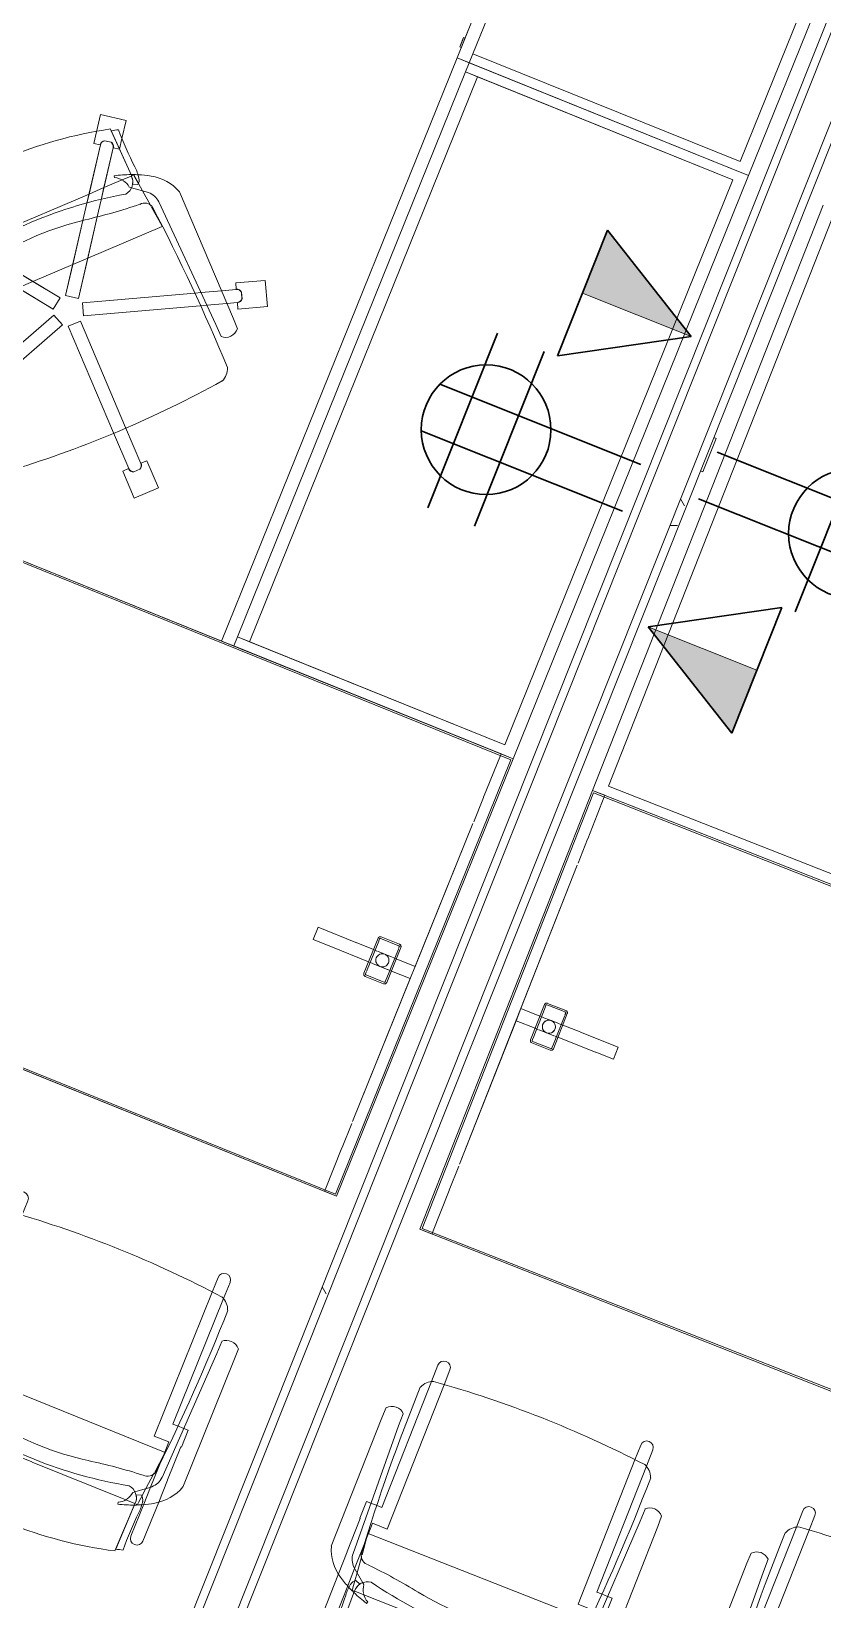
# Model space of a CAD drawing. Header units: inches. Extents: x -13 to 4331, y -638 to 2885.
# Drawn here: x 3377.2 to 3437.6, y 1945.6 to 2065.3 of the extents above; entities that cross this region are included whole.
import ezdxf

# ---------------------------------------------------------------- set-up
doc = ezdxf.new("R2010")
doc.units = ezdxf.units.IN
doc.header["$MEASUREMENT"] = 0
for name, color, linetype, lineweight in [('A-ANNO-NOTE', 131, 'Continuous', 30), ('A-WALL', 113, 'Continuous', 9), ('A-WALL-PATT', 111, 'Continuous', 13), ('E-ELEC-FIXT', 91, 'Continuous', 9), ('I-FURN', 30, 'Continuous', 9), ('I-FURN-PNLS', 30, 'Continuous', 9), ('I-WALL', 2, 'Continuous', 13)]:
    doc.layers.add(name, color=color, linetype=linetype, lineweight=lineweight)
pattern_1 = [(0, (0, 0), (30.72, 7.68), [1.267, -21.773, 1.267, -21.773, -122.88]), (0, (0, 0), (30.72, 7.68), [-46.08, 1.267, -44.813, 1.267, -21.773, -53.76]), (0, (0, 0), (30.72, 7.68), [-115.2, 1.267, -14.093, 1.267, -37.133]), (120, (11.52, 3.84), (-22.011075, 22.7643), [1.267, -21.773, 1.267, -21.773, -122.88]), (120, (11.52, 3.84), (-22.011075, 22.7643), [-46.08, 1.267, -44.813, 1.267, -21.773, -53.76]), (120, (11.52, 3.84), (-22.011075, 22.7643), [-115.2, 1.267, -14.093, 1.267, -37.133]), (240, (15.36, 19.2), (-8.708925, -30.4443), [1.267, -21.773, 1.267, -21.773, -122.88]), (240, (15.36, 19.2), (-8.708925, -30.4443), [-46.08, 1.267, -44.813, 1.267, -21.773, -53.76]), (240, (15.36, 19.2), (-8.708925, -30.4443), [-115.2, 1.267, -14.093, 1.267, -37.133])]

# ---------------------------------------------------------------- blocks, each defined once
blk = doc.blocks.new('Zira Wksta 12 - Type 1-V33-FIRST FLOOR POWER _ SIGNAL')
at = {"layer": 'I-FURN-PNLS'}
for p, q in [((-36.3, 0), (0, 0)), ((0, 0), (-36.3, 0)), ((-36.3, 0), (0, 0)), ((0, 0), (-1, 0)), ((-1, 0), (-1, -0.12)), ((-1, -0.12), (-1, 0)), ((-1, 0), (0, 0)), ((0, 0), (0, -36)), ((0, -36), (0, 0)), ((0, 0), (0, -36)), ((0, -36), (0, 0)), ((0, 0), (0, -36)), ((-36.35, -0.13), (-0.13, -0.13)), ((-0.13, -0.13), (-36.35, -0.13)), ((-0.13, -0.13), (-36.35, -0.13)), ((-36.35, -0.13), (-0.13, -0.13)), ((-36.3, 0), (0, 0)), ((-1, -0.13), (-1, -3.57)), ((-1, -3.57), (-1, -0.13)), ((-0.13, -0.13), (-0.13, -35.87)), ((-0.13, -35.87), (-0.13, -0.13)), ((-0.13, -35.87), (-0.13, -0.13)), ((-0.13, -0.13), (-0.13, -35.87)), ((0, 0), (0, -36)), ((-1, -3.6), (-1, -5.58)), ((-1, -5.58), (-1, -3.6)), ((-1, -5.74), (-1, -30.26)), ((-1, -17.5), (-1, -5.74)), ((-4.44, -16.56), (-4.44, -19.44)), ((-4.44, -19.44), (-4.44, -16.56)), ((-4.31, -16.56), (-4.31, -16.71)), ((-4.31, -16.71), (-4.31, -16.56)), ((-4.31, -16.75), (-4.31, -19.25)), ((-4.31, -19.25), (-4.31, -16.75)), ((-2.75, -16.37), (-4.25, -16.37)), ((-4.25, -16.37), (-2.75, -16.37)), ((-4.18, -16.5), (-4.25, -16.5)), ((-4.25, -16.5), (-4.18, -16.5)), ((-2.83, -16.5), (-4.17, -16.5)), ((-4.17, -16.5), (-2.83, -16.5)), ((-2.75, -16.5), (-2.82, -16.5)), ((-2.82, -16.5), (-2.75, -16.5)), ((-2.69, -16.71), (-2.69, -16.56)), ((-2.69, -16.56), (-2.69, -16.71)), ((-2.69, -19.25), (-2.69, -16.75)), ((-2.69, -16.75), (-2.69, -19.25)), ((-2.56, -19.44), (-2.56, -16.56)), ((-2.56, -16.56), (-2.56, -19.44)), ((-7.55, -17.5), (-9, -17.5)), ((-9, -17.5), (-9, -18.5)), ((-9, -18.5), (-9, -17.5)), ((-9, -17.5), (-7.55, -17.5)), ((-4.44, -17.5), (-7.53, -17.5)), ((-7.53, -17.5), (-4.44, -17.5)), ((-4.31, -17.5), (-4.44, -17.5)), ((-4.44, -17.5), (-4.31, -17.5)), ((-4.15, -17.5), (-4.31, -17.5)), ((-4.31, -17.5), (-4.15, -17.5)), ((-3.64, -17.5), (-4.11, -17.5)), ((-4.11, -17.5), (-3.64, -17.5)), ((-3.36, -17.5), (-3.64, -17.5)), ((-3.64, -17.5), (-3.36, -17.5)), ((-2.89, -17.5), (-3.36, -17.5)), ((-3.36, -17.5), (-2.89, -17.5)), ((-2.69, -17.5), (-2.85, -17.5)), ((-2.85, -17.5), (-2.69, -17.5)), ((-2.56, -17.5), (-2.69, -17.5)), ((-2.69, -17.5), (-2.56, -17.5)), ((-1, -17.5), (-2.56, -17.5)), ((-2.56, -17.5), (-1, -17.5)), ((-1, -18.5), (-1, -17.5)), ((-1, -17.5), (-1, -18.5)), ((-1, -18.5), (-1, -17.5)), ((-9, -18.5), (-5.89, -18.5)), ((-5.89, -18.5), (-9, -18.5)), ((-5.87, -18.5), (-4.44, -18.5)), ((-4.44, -18.5), (-5.87, -18.5)), ((-4.44, -18.5), (-4.31, -18.5)), ((-4.31, -18.5), (-4.44, -18.5)), ((-4.31, -18.5), (-4.15, -18.5)), ((-4.15, -18.5), (-4.31, -18.5)), ((-4.11, -18.5), (-3.64, -18.5)), ((-3.64, -18.5), (-4.11, -18.5)), ((-3.64, -18.5), (-3.36, -18.5)), ((-3.36, -18.5), (-3.64, -18.5)), ((-3.36, -18.5), (-2.89, -18.5)), ((-2.89, -18.5), (-3.36, -18.5)), ((-2.85, -18.5), (-2.69, -18.5)), ((-2.69, -18.5), (-2.85, -18.5)), ((-2.69, -18.5), (-2.56, -18.5)), ((-2.56, -18.5), (-2.69, -18.5)), ((-2.56, -18.5), (-1, -18.5)), ((-1, -18.5), (-2.56, -18.5)), ((-1, -30.26), (-1, -18.5)), ((-4.31, -19.29), (-4.31, -19.44)), ((-4.31, -19.44), (-4.31, -19.29)), ((-4.25, -19.5), (-4.18, -19.5)), ((-4.18, -19.5), (-4.25, -19.5)), ((-4.25, -19.62), (-2.75, -19.62)), ((-2.75, -19.62), (-4.25, -19.62)), ((-4.17, -19.5), (-2.83, -19.5)), ((-2.83, -19.5), (-4.17, -19.5)), ((-2.82, -19.5), (-2.75, -19.5)), ((-2.75, -19.5), (-2.82, -19.5)), ((-2.69, -19.44), (-2.69, -19.29)), ((-2.69, -19.29), (-2.69, -19.44)), ((-1, -30.42), (-1, -32.4)), ((-1, -32.4), (-1, -30.42)), ((-1, -32.44), (-1, -35.87)), ((-1, -35.87), (-1, -32.44)), ((-0.13, -35.87), (-51, -35.87)), ((-51, -35.87), (-0.13, -35.87)), ((-51, -35.87), (-0.13, -35.87)), ((-0.13, -35.87), (-51, -35.87)), ((-1, -35.88), (-1, -36)), ((-1, -36), (-1, -35.88)), ((0, -36), (-51, -36)), ((0, -36), (-51, -36)), ((-51, -36), (0, -36)), ((0, -36), (-24, -36)), ((0, -36), (-24, -36)), ((-24, -36), (0, -36)), ((-24, -36), (0, -36)), ((0, -36), (-23, -36)), ((-23, -36), (-1.04, -36)), ((-1, -36.75), (-23, -36.75)), ((-23, -36.75), (-1, -36.75)), ((-23, -36.75), (-1, -36.75)), ((-1, -36.75), (-23, -36.75)), ((-1, -36.75), (-22, -36.75)), ((-22, -36.75), (-1, -36.75)), ((-1, -36), (0, -36)), ((-1, -36), (0, -36)), ((0, -36), (-1, -36)), ((-1, -36.75), (-1, -83.25)), ((-1, -83.25), (-1, -36.75)), ((-1, -83.25), (-1, -36.75)), ((-1, -36.75), (-1, -83.25)), ((-1, -36.75), (-1, -83.25)), ((-1, -83.25), (-1, -36.75)), ((0, -84), (0, -36)), ((0, -84), (0, -36)), ((0, -36), (0, -84)), ((0, -84), (0, -36)), ((0, -36), (0, -84))]:
    blk.add_line(p, q, dxfattribs=at)
for centre, radius, start, end in [((-4.25, -16.56), 0.188, 90, 180), ((-4.25, -16.56), 0.188, 165, 180), ((-4.25, -16.56), 0.187, 90, 165), ((-4.25, -16.56), 0.0625, 90, 180), ((-4.25, -16.56), 0.0625, 90, 180), ((-2.75, -16.56), 0.188, 360, 90), ((-2.75, -16.56), 0.188, 15, 90), ((-2.75, -16.56), 0.0625, 360, 90), ((-2.75, -16.56), 0.0625, 0, 90), ((-2.75, -16.56), 0.188, 0, 15), ((-3.5, -18), 0.5, 90, 270), ((-3.5, -18), 0.5, 135, 270), ((-3.5, -18), 0.5, 90, 135), ((-3.5, -18), 0.5, 270, 90), ((-3.5, -18), 0.5, 315, 90), ((-3.5, -18), 0.5, 270, 285), ((-3.5, -18), 0.5, 285, 300), ((-3.5, -18), 0.5, 300, 315), ((-4.25, -19.44), 0.188, 180, 270), ((-4.25, -19.44), 0.188, 180, 195), ((-4.25, -19.44), 0.188, 195, 270), ((-4.25, -19.44), 0.0625, 180, 270), ((-4.25, -19.44), 0.0625, 180, 270), ((-2.75, -19.44), 0.188, 270, 360), ((-2.75, -19.44), 0.0625, 270, 360), ((-2.75, -19.44), 0.0625, 270, 0), ((-2.75, -19.44), 0.187, 270, 345), ((-2.75, -19.44), 0.187, 345, 0)]:
    blk.add_arc(centre, radius, start, end, dxfattribs=at)
blk = doc.blocks.new('F-Haworth_Chair_X99-Seminar - X99 Seminar Chair with Glides-V34-FIRST FLOOR POWER _ SIGNAL')
at = {"layer": 'I-FURN'}
for p, q in [((-8.82, 9.44), (-8.82, 10.78)), ((-7.83, 10.78), (-7.83, 9.57)), ((7.83, 9.57), (7.83, 10.78)), ((8.82, 10.78), (8.82, 9.44)), ((-8.82, -0.89), (-8.82, 9.44)), ((-7.83, 9.57), (-7.83, -2.27)), ((7.83, -2.27), (7.83, 9.57)), ((8.82, 9.44), (8.82, -0.89)), ((-11.32, 5.48), (-11.3, 6.32)), ((-9.92, 6.36), (-9.92, 5.36)), ((9.92, 5.36), (9.92, 6.36)), ((11.3, 6.32), (11.32, 5.48)), ((-11.32, -5.06), (-11.32, 5.48)), ((-9.92, 5.36), (-9.57, -4.97)), ((9.57, -4.97), (9.92, 5.36)), ((11.32, 5.48), (11.32, -5.06)), ((-10.07, -0.89), (-9.71, -0.89)), ((-10.07, -2.27), (-10.07, -0.89)), ((-9.71, -0.89), (-9.2, -0.89)), ((-9.2, -0.89), (-8.82, -0.89)), ((8.82, -0.89), (9.2, -0.89)), ((9.2, -0.89), (9.71, -0.89)), ((9.71, -0.89), (10.07, -0.89)), ((10.07, -0.89), (10.07, -2.27)), ((-10.04, -2.27), (-10.07, -2.27)), ((-10.04, -4.99), (-10.04, -2.27)), ((-9.04, -2.27), (-9.04, -3.12)), ((-7.83, -2.27), (-9.04, -2.27)), ((9.04, -2.27), (7.83, -2.27)), ((9.04, -3.12), (9.04, -2.27)), ((10.04, -2.27), (10.04, -4.99)), ((10.07, -2.27), (10.04, -2.27)), ((-9.07, -3.12), (9.07, -3.12)), ((-9.07, -3.2), (-9.07, -3.12)), ((-8.9, -4.8), (-9.07, -3.2)), ((-9.04, -3.12), (-9.04, -3.43)), ((-9.04, -3.43), (-9.04, -3.62)), ((9.07, -3.2), (8.9, -4.8)), ((9.04, -3.43), (9.04, -3.12)), ((9.04, -3.62), (9.04, -3.43)), ((9.07, -3.12), (9.07, -3.2)), ((-9.04, -3.62), (-9.04, -5.99)), ((9.04, -5.99), (9.04, -3.62)), ((-10.04, -6.81), (-10.04, -5)), ((-9.13, -5.92), (-8.07, -6.77)), ((-8.88, -4.99), (-8.89, -4.91)), ((-8.75, -6.22), (-8.88, -4.99)), ((8.07, -6.77), (9.13, -5.92)), ((8.88, -4.99), (8.75, -6.22)), ((8.89, -4.91), (8.88, -4.99)), ((10.04, -5), (10.04, -6.81)), ((-10.04, -10.02), (-10.04, -6.81)), ((-9.04, -5.99), (-9.04, -7.4)), ((-8.68, -6.87), (-8.75, -6.22)), ((-8.62, -7.42), (-8.68, -6.87)), ((-8.61, -6.81), (-8.23, -6.95)), ((-8.07, -6.77), (-7.95, -6.87)), ((7.95, -6.87), (8.07, -6.77)), ((8.23, -6.95), (8.61, -6.81)), ((8.68, -6.91), (8.62, -7.42)), ((8.75, -6.22), (8.68, -6.87)), ((9.04, -7.4), (9.04, -5.99)), ((10.04, -6.81), (10.04, -10.02)), ((-9.04, -7.4), (-9.04, -10.02)), ((-8.6, -7.6), (-8.62, -7.43)), ((-8.49, -7.6), (-8.56, -7.6)), ((-8.42, -7.57), (-8.34, -11.37)), ((-8.34, -11.52), (-8.42, -7.57)), ((-7.65, -7.6), (-8.4, -7.6)), ((7.65, -7.6), (-7.65, -7.6)), ((-7.18, -7.99), (-7.21, -8.13)), ((7.21, -8.13), (7.18, -7.99)), ((8.4, -7.6), (7.65, -7.6)), ((8.34, -11.37), (8.42, -7.57)), ((8.42, -7.57), (8.34, -11.52)), ((8.56, -7.6), (8.49, -7.6)), ((8.62, -7.43), (8.6, -7.6)), ((9.04, -10.02), (9.04, -7.4))]:
    blk.add_line(p, q, dxfattribs=at)
for centre, radius, start, end in [((-8.32, 10.78), 0.495, 0, 180), ((8.32, 10.78), 0.495, 0, 180), ((0, -75.01), 84.96, 84.1475, 95.8525), ((-8.21, 8.28), 1.31, 110.0433, 159.9567), ((144.06, 7.32), 153.52, 179.4749, 184.5213), ((8.21, 8.28), 1.31, 20.0433, 69.9567), ((-144.06, 7.32), 153.52, 355.4787, 0.5251), ((-10.58, 5.68), 0.956, 45.8901, 138.1099), ((10.58, 5.68), 0.956, 41.8901, 134.1099), ((-8.24, -4.59), 0.763, 194.2338, 275.7662), ((8.24, -4.59), 0.763, 264.2338, 345.7662), ((-7.87, -3.92), 3.63, 198.1789, 238.0478), ((-8.18, -4.9), 1.39, 182.8013, 227.1078), ((-11.32, -48.08), 42.84, 79.9767, 85.7699), ((0, 15.97), 22.19, 259.9767, 280.0233), ((11.32, -48.08), 42.84, 94.2301, 100.0233), ((8.18, -4.9), 1.39, 312.8922, 357.1987), ((7.87, -3.92), 3.63, 301.9522, 341.8211), ((-4.71, 1.15), 9.61, 238.0478, 243.9964), ((-8.28, -7.33), 0.613, 122.5427, 170.0936), ((-7.37, -7.55), 1.05, 95.9554, 181.1786), ((-7.37, -7.55), 1.05, 145.2002, 181.1786), ((-6.55, -6.76), 1.38, 185.0878, 212.4248), ((0, 26.49), 33.83, 257.2285, 282.7715), ((7.37, -7.55), 1.05, 358.8214, 84.0446), ((6.55, -6.76), 1.38, 327.5752, 354.9122), ((7.37, -7.55), 1.05, 358.8214, 34.7998), ((8.28, -7.33), 0.613, 9.9064, 57.4573), ((4.71, 1.15), 9.61, 296.0036, 301.9522), ((-5.2, -7.86), 3.74, 170.0936, 184.0143), ((-36.06, -10.03), 27.2, 357.4882, 4.0143), ((-4.71, 1.15), 9.61, 243.9964, 246.4906), ((-4.71, 1.15), 9.61, 246.6393, 247.073), ((-4.71, 1.15), 9.61, 247.2631, 254.9334), ((-6.55, -6.76), 1.38, 214.0187, 242.9497), ((6.55, -6.76), 1.38, 297.0503, 325.9813), ((4.71, 1.15), 9.61, 285.0666, 292.7369), ((4.71, 1.15), 9.61, 292.927, 293.3607), ((4.71, 1.15), 9.61, 293.5094, 296.0036), ((36.06, -10.03), 27.2, 175.9857, 182.5118), ((5.2, -7.86), 3.74, 355.9857, 9.9064), ((-9.54, -10.02), 0.498, 180, 0), ((9.54, -10.02), 0.498, 180, 0), ((0, 20.73), 33.17, 254.4478, 255.4234), ((0, 20.29), 32.89, 255.304, 284.6925), ((0, 20.73), 33.17, 284.5766, 285.5522)]:
    blk.add_arc(centre, radius, start, end, dxfattribs=at)
blk = doc.blocks.new('Zira Wksta 12 - Type 1-V36-FIRST FLOOR POWER _ SIGNAL')
at = {"layer": 'I-FURN'}
for p, q in [((-45.63, 70.11), (-47.61, 69.8)), ((-45.63, 70.11), (-47.61, 69.8)), ((-47.61, 69.8), (-47.4, 68.47)), ((-47.61, 69.8), (-47.4, 68.47)), ((-45.42, 68.73), (-45.63, 70.11)), ((-45.42, 68.73), (-45.63, 70.11)), ((-47.4, 68.47), (-47.26, 67.58)), ((-47.4, 68.47), (-47.26, 67.58)), ((-43.65, 66.33), (-46.5, 69.06)), ((-46.39, 68.96), (-43.65, 66.33)), ((-45.28, 67.89), (-45.42, 68.73)), ((-45.28, 67.89), (-45.42, 68.73)), ((-47.26, 67.58), (-46.78, 67.65)), ((-47.26, 67.58), (-46.78, 67.65)), ((-46.76, 67.66), (-46.16, 63.85)), ((-46.76, 67.66), (-46.05, 63.13)), ((-46.58, 68.07), (-46.08, 68.15)), ((-46.58, 68.07), (-46.08, 68.15)), ((-46.08, 68.14), (-46.57, 68.06)), ((-46.08, 68.14), (-46.57, 68.06)), ((-45.29, 64.73), (-45.78, 67.81)), ((-45.14, 63.78), (-45.78, 67.81)), ((-45.76, 67.81), (-45.28, 67.89)), ((-45.76, 67.81), (-45.28, 67.89)), ((-44.91, 65.86), (-44.83, 65.75)), ((-43.69, 66.33), (-44.22, 65.8)), ((-43.57, 66.44), (-43.63, 66.39)), ((-43.41, 66.37), (-43.54, 66.47)), ((-43.01, 66.04), (-43.4, 66.36)), ((-43.34, 65.75), (-42.98, 65.92)), ((-42.47, 65.6), (-42.97, 66.01)), ((-32.37, 59.15), (-39.82, 66.6)), ((-45.29, 64.73), (-46.16, 63.85)), ((-44.22, 65.8), (-45.29, 64.73)), ((-45.14, 63.78), (-45.29, 64.73)), ((-43.5, 65.5), (-43.34, 65.51)), ((-43.34, 65.51), (-41.99, 65.66)), ((-41.5, 64.82), (-42.47, 65.6)), ((-41.44, 64.77), (-41.5, 64.82)), ((-40.11, 63.69), (-41.36, 64.7)), ((-41, 65.29), (-33.45, 58.24)), ((-46.16, 63.85), (-53.09, 56.92)), ((-46.16, 63.85), (-46.05, 63.13)), ((-44.93, 62.47), (-45.14, 63.78)), ((-44.93, 62.47), (-45.14, 63.78)), ((-44.42, 59.27), (-40.05, 63.64)), ((-40.05, 63.64), (-40.11, 63.69)), ((-46.05, 63.13), (-45.84, 61.8)), ((-46.05, 63.13), (-45.84, 61.8)), ((-44.42, 59.27), (-44.93, 62.47)), ((-43.93, 56.16), (-44.93, 62.47)), ((-31.23, 62.77), (-33.24, 61.75)), ((-31.23, 62.77), (-33.24, 61.75)), ((-30.32, 60.99), (-31.23, 62.77)), ((-30.32, 60.99), (-31.23, 62.77)), ((-45.84, 61.8), (-45.3, 58.39)), ((-45.84, 61.8), (-44.92, 56)), ((-33.01, 61.31), (-34.02, 60.79)), ((-33.01, 61.31), (-34.02, 60.79)), ((-33.24, 61.75), (-33.02, 61.32)), ((-33.24, 61.75), (-33.02, 61.32)), ((-32.56, 61.27), (-32.32, 60.81)), ((-32.56, 61.27), (-32.32, 60.81)), ((-32.34, 60.81), (-32.56, 61.25)), ((-32.34, 60.81), (-32.56, 61.25)), ((-35.85, 59.86), (-43.52, 55.95)), ((-35.85, 59.86), (-43.52, 55.95)), ((-35.42, 60.08), (-35.85, 59.86)), ((-35.42, 60.08), (-35.85, 59.86)), ((-34.02, 60.79), (-35.42, 60.08)), ((-34.02, 60.79), (-35.42, 60.08)), ((-34.64, 59.35), (-33.27, 60.05)), ((-34.64, 59.35), (-33.27, 60.05)), ((-33.27, 60.05), (-32.56, 60.42)), ((-33.27, 60.05), (-32.56, 60.42)), ((-32.55, 60.4), (-32.33, 59.97)), ((-32.55, 60.4), (-32.33, 59.97)), ((-32.33, 59.97), (-30.32, 60.99)), ((-32.33, 59.97), (-30.32, 60.99)), ((-45.3, 58.39), (-44.42, 59.27)), ((-43.93, 56.16), (-44.42, 59.27)), ((-43.07, 55.06), (-35.09, 59.12)), ((-43.07, 55.06), (-35.09, 59.12)), ((-35.09, 59.12), (-34.64, 59.35)), ((-35.09, 59.12), (-34.64, 59.35)), ((-31.8, 58.54), (-32.37, 59.15)), ((-47.63, 56.06), (-45.3, 58.39)), ((-45.3, 58.39), (-44.92, 56)), ((-33.45, 58.24), (-32.74, 57.53)), ((-47.63, 56.06), (-51.03, 56.6)), ((-45.24, 55.68), (-51.03, 56.6)), ((-51.71, 55.69), (-45.4, 54.69)), ((-48.5, 55.18), (-47.63, 56.06)), ((-48.5, 55.18), (-45.4, 54.69)), ((-45.24, 55.68), (-47.63, 56.06)), ((-45.4, 54.69), (-45.24, 55.68)), ((-45.4, 54.69), (-45.24, 55.68)), ((-44.92, 56), (-43.93, 56.16)), ((-44.92, 56), (-43.93, 56.16)), ((-43.52, 55.95), (-43.07, 55.06)), ((-43.52, 55.95), (-43.07, 55.06)), ((-45.19, 54.28), (-48.93, 46.95)), ((-45.19, 54.28), (-48.93, 46.95)), ((-44.3, 53.83), (-45.19, 54.28)), ((-44.3, 53.83), (-45.19, 54.28)), ((-43.14, 54.61), (-43.85, 53.9)), ((-43.14, 54.61), (-43.85, 53.9)), ((-43.85, 53.9), (-37.6, 47.66)), ((-43.85, 53.9), (-37.6, 47.66)), ((-36.9, 48.37), (-43.14, 54.61)), ((-36.9, 48.37), (-43.14, 54.61)), ((-48.36, 45.86), (-44.3, 53.83)), ((-48.36, 45.86), (-44.3, 53.83)), ((-34.8, 46.27), (-36.9, 48.37)), ((-34.8, 46.27), (-36.9, 48.37)), ((-37.6, 47.66), (-35.5, 45.56)), ((-37.6, 47.66), (-35.5, 45.56)), ((-35.52, 45.55), (-35.86, 45.21)), ((-35.52, 45.55), (-35.86, 45.21)), ((-35.06, 45.47), (-34.71, 45.82)), ((-34.7, 45.82), (-35.06, 45.46)), ((-35.06, 45.47), (-34.71, 45.82)), ((-34.7, 45.82), (-35.06, 45.46)), ((-34.44, 46.62), (-34.79, 46.28)), ((-34.44, 46.62), (-34.79, 46.28)), ((-32.85, 45.03), (-34.44, 46.62)), ((-32.85, 45.03), (-34.44, 46.62)), ((-35.86, 45.21), (-34.27, 43.61)), ((-35.86, 45.21), (-34.27, 43.61)), ((-34.27, 43.61), (-32.85, 45.03)), ((-34.27, 43.61), (-32.85, 45.03))]:
    blk.add_line(p, q, dxfattribs=at)
for centre, radius, start, end in [((-29.91, 40.67), 32.89, 120.3075, 149.696), ((-29.6, 40.36), 33.17, 119.4478, 120.4234), ((-25.85, 87.61), 27.2, 222.4882, 229.0143), ((-46.38, 67.72), 0.407, 120.1651, 189.8349), ((-46.38, 67.72), 0.407, 120.1651, 189.8349), ((-46.36, 67.72), 0.406, 121.6199, 189), ((-46.36, 67.72), 0.406, 162.0479, 189), ((-46.36, 67.72), 0.406, 121.6199, 162.0479), ((-46.16, 67.76), 0.407, 8.1651, 77.8349), ((-46.16, 67.76), 0.407, 8.1651, 77.8349), ((-46.18, 67.75), 0.406, 62.9041, 76.3801), ((-46.18, 67.75), 0.406, 9, 76.3801), ((-46.18, 67.75), 0.406, 9, 62.9041), ((-46.14, 64.26), 3.74, 35.0936, 49.0143), ((-40.11, 57.53), 9.61, 112.2631, 119.9334), ((-40.11, 57.53), 9.61, 111.6393, 112.073), ((-44.38, 65.56), 1.05, 10.2002, 46.1786), ((-44.38, 65.56), 1.05, 320.9554, 46.1786), ((-40.11, 57.53), 9.61, 108.9964, 111.4906), ((-40.11, 57.53), 9.61, 103.0478, 108.9964), ((-43.58, 66.05), 0.613, 347.5427, 35.0936), ((-41.46, 63.36), 3.63, 63.1789, 103.0478), ((-25.52, 36.28), 33.83, 122.2285, 147.7715), ((-44.4, 64.43), 1.38, 79.0187, 107.9497), ((-44.4, 64.43), 1.38, 50.0878, 77.4248), ((-41.68, 64.09), 0.763, 59.2338, 140.7662), ((-41.94, 64.27), 1.39, 47.8013, 92.1078), ((-140.95, -52.03), 153.52, 44.4749, 49.5213), ((-70.25, 97.02), 42.84, 304.9767, 310.7699), ((-32.97, 43.73), 22.19, 124.9767, 145.0233), ((-32.83, 60.96), 0.407, 48.1651, 117.8349), ((-32.83, 60.96), 0.407, 48.1651, 117.8349), ((-32.83, 60.95), 0.406, 90.0479, 117), ((-32.83, 60.95), 0.406, 49.6199, 117), ((-32.83, 60.95), 0.406, 49.6199, 90.0479), ((-32.74, 60.78), 0.406, 297, 4.3801), ((-32.74, 60.78), 0.406, 297, 310.476), ((-32.73, 60.77), 0.407, 296.1651, 5.8349), ((-32.73, 60.77), 0.407, 296.1651, 5.8349), ((-32.74, 60.78), 0.406, 310.476, 350.9041), ((-32.74, 60.78), 0.406, 350.9041, 4.3801), ((-32.76, 58.49), 0.956, 270.8901, 3.1099), ((-32.59, 54.97), 1.31, 335.0433, 24.9567), ((-97.29, 108.06), 84.96, 309.1475, 320.8525), ((-35.22, 45.83), 0.407, 224.1651, 293.8349), ((-35.22, 45.83), 0.407, 224.1651, 293.8349), ((-35.22, 45.85), 0.406, 225, 238.476), ((-35.22, 45.85), 0.406, 225, 292.3801), ((-35.22, 45.85), 0.406, 238.476, 278.9041), ((-35.08, 45.98), 0.406, 31.524, 45), ((-35.08, 45.98), 0.406, 337.6199, 45), ((-35.07, 45.99), 0.407, 336.1651, 45.8349), ((-35.07, 45.99), 0.407, 336.1651, 45.8349), ((-35.08, 45.98), 0.406, 351.0959, 31.524), ((-35.08, 45.98), 0.406, 337.6199, 351.0959), ((-35.22, 45.85), 0.406, 278.9041, 292.3801)]:
    blk.add_arc(centre, radius, start, end, dxfattribs=at)
at = {"layer": 'I-FURN-PNLS'}
for p, q in [((-24, 84), (-24, 99)), ((-24, 99), (-24, 84)), ((-24, 84), (-24, 99)), ((-24, 84), (-24, 99)), ((-23, 99), (-23, 84)), ((-23, 99), (-23, 84)), ((-23, 98.25), (-23, 84.75)), ((-23, 84.75), (-23, 98.25)), ((-23, 84.75), (-23, 98.25)), ((-23, 84.75), (-23, 98.25)), ((-23, 98.25), (-23, 84.75)), ((-23, 84.75), (-23, 98.25)), ((-23, 98.25), (-23, 84.75)), ((-23, 84.75), (-23, 98.25)), ((-1, 84.75), (-1, 98.25)), ((-1, 98.25), (-1, 84.75)), ((-1, 98.25), (-1, 84.75)), ((-1, 84.75), (-1, 98.25)), ((0, 99), (0, 84)), ((0, 84), (0, 99)), ((0, 99), (0, 84)), ((0, 84), (0, 99)), ((0, 99), (0, 84)), ((-24, 89.02), (-24, 84)), ((-24, 84), (-24, 89.02)), ((-24, 89.02), (-24, 85.52)), ((-24, 84), (-24, 89.02)), ((-24, 89.02), (-24, 84)), ((-24, 89.02), (-24, 85.52)), ((-24, 85.52), (-24, 89.02)), ((-24, 85.62), (-24.12, 85.62)), ((-24.12, 85.62), (-24.12, 85.52)), ((-24.12, 84.87), (-24.12, 85.62)), ((-24.12, 85.52), (-24.12, 84.98)), ((-24, 85.62), (-24, 85.57)), ((-24, 85.52), (-24, 85.62)), ((-24, 85.57), (-24, 85.52)), ((-24, 85.52), (-24, 84.98)), ((-24, 85.52), (-24, 84.98)), ((-24, 84.98), (-24, 85.52)), ((-24, 85.52), (-24, 85.25)), ((-24, 84.98), (-24, 85.52)), ((-24, 85.25), (-24, 84.89)), ((-24.12, 84.98), (-24.12, 84.87)), ((-24.12, 84.87), (-24, 84.87)), ((-24, 84.98), (-24, 84)), ((-24, 84.98), (-24, 84)), ((-24, 84), (-24, 84.98)), ((-24, 84.87), (-24, 84.98)), ((-24, 84.89), (-24, 84.87)), ((0, 84), (-24, 84)), ((-24, 84), (0, 84)), ((0, 84), (-24, 84)), ((-24, 84), (-23, 84)), ((-23, 84), (-24, 84)), ((-24, 84), (-23, 84)), ((-23, 84), (-24, 84)), ((-24, 84), (-23, 84)), ((-23, 84), (-24, 84)), ((-24, 84), (-23, 84)), ((-23, 84), (-24, 84)), ((-24, 36), (-24, 84)), ((-24, 84), (0, 84)), ((0, 84), (-24, 84)), ((-24, 84), (-24, 36)), ((-24, 36), (-24, 84)), ((-24, 84), (0, 84)), ((-23, 84), (-24, 84)), ((-24, 84), (-24, 36)), ((-24, 36), (-24, 84)), ((-24, 84), (-23, 84)), ((-23, 84.75), (-1, 84.75)), ((-1, 84.75), (-23, 84.75)), ((-23, 84), (-23, 84.75)), ((-23, 84), (-23, 84.75)), ((-23, 84.75), (-23, 84)), ((-23, 84), (-23, 84.75)), ((-23, 84.75), (-23, 84)), ((-23, 84), (-23, 84.75)), ((-1, 84.75), (-23, 84.75)), ((-23, 84.75), (-23, 84)), ((-23, 84), (-23, 84.75)), ((-23, 84.75), (-1, 84.75)), ((-23, 84), (0, 84)), ((0, 84), (-23, 84)), ((-23, 83.25), (-23, 84)), ((-23, 84), (-23, 83.25)), ((0, 84), (-23, 84)), ((-23, 84), (-23, 83.25)), ((-23, 83.25), (-23, 84)), ((-23, 84), (0, 84)), ((0, 84), (0, 36)), ((0, 36), (0, 84)), ((0, 84), (0, 36)), ((0, 36), (0, 84)), ((0, 84), (0, 36)), ((-23, 36.75), (-23, 83.25)), ((-23, 83.25), (-23, 36.75)), ((-22, 83.25), (-23, 83.25)), ((-22, 83.25), (-23, 83.25)), ((-1, 83.25), (-23, 83.25)), ((-23, 83.25), (-23, 36.75)), ((-23, 36.75), (-23, 83.25)), ((-23, 83.25), (-1, 83.25)), ((-23, 36.75), (-23, 83.25)), ((-23, 83.25), (-23, 36.75)), ((-23, 83.25), (-1, 83.25)), ((-1, 83.25), (-23, 83.25)), ((-22, 36.75), (-22, 83.25)), ((-22, 83.25), (-22, 36.75)), ((-1, 83.25), (-22, 83.25)), ((-1, 83.25), (-22, 83.25)), ((-22, 36.75), (-22, 83.25)), ((-22, 83.25), (-22, 36.75)), ((-1, 36.75), (-1, 83.25)), ((-1, 83.25), (-1, 36.75)), ((-1, 36.75), (-1, 83.25)), ((-1, 83.25), (-1, 36.75)), ((-1, 83.25), (-1, 36.75)), ((-1, 36.75), (-1, 83.25)), ((0, 36), (-51, 36)), ((0, 36), (-51, 36)), ((0, 36), (-51, 36)), ((-24, 36), (-51, 36)), ((0, 36), (-24, 36)), ((-24, 36), (0, 36)), ((0, 36), (-24, 36)), ((-24, 36), (-23, 36)), ((-23, 36), (-24, 36)), ((0, 36), (-24, 36)), ((-23, 36.75), (-22, 36.75)), ((-22, 36.75), (-23, 36.75)), ((-23, 36.75), (-1, 36.75)), ((-1, 36.75), (-23, 36.75)), ((-23, 36), (-23, 36.75)), ((-23, 36.75), (-23, 36)), ((-1, 36.75), (-23, 36.75)), ((-23, 36.75), (-23, 36)), ((-23, 36), (-23, 36.75)), ((-23, 36.75), (-22, 36.75)), ((-23, 36), (0, 36)), ((-1, 36), (-23, 36)), ((-22, 36.75), (-1, 36.75)), ((-1, 36.75), (-22, 36.75)), ((-22, 36.75), (-1, 36.75)), ((0, 36), (-1, 36)), ((-1, 36), (-1, 35.88)), ((0, 36), (-1, 36)), ((-1, 36), (0, 36)), ((-1, 35.88), (-1, 36)), ((0, 0), (0, 36)), ((0, 0), (0, 36)), ((0, 0), (0, 36)), ((0, 36), (0, 0)), ((0, 0), (0, 36)), ((0, 36), (0, 0)), ((-51, 35.87), (-0.13, 35.87)), ((-0.13, 35.87), (-51, 35.87)), ((-0.13, 35.87), (-51, 35.87)), ((-51, 35.87), (-0.13, 35.87)), ((-1, 35.87), (-1, 32.44)), ((-1, 32.44), (-1, 35.87)), ((-0.13, 35.87), (-0.13, 0.12)), ((-0.13, 0.12), (-0.13, 35.87)), ((-0.13, 0.12), (-0.13, 35.87)), ((-0.13, 35.87), (-0.13, 0.12)), ((-1, 32.4), (-1, 30.42)), ((-1, 30.42), (-1, 32.4)), ((-1, 30.26), (-1, 5.74)), ((-1, 18.5), (-1, 30.26)), ((-4.44, 19.44), (-4.44, 16.56)), ((-4.44, 16.56), (-4.44, 19.44)), ((-4.31, 19.44), (-4.31, 19.29)), ((-4.31, 19.29), (-4.31, 19.44)), ((-4.31, 19.25), (-4.31, 16.75)), ((-4.31, 16.75), (-4.31, 19.25)), ((-2.75, 19.62), (-4.25, 19.62)), ((-4.25, 19.62), (-2.75, 19.62)), ((-4.18, 19.5), (-4.25, 19.5)), ((-4.25, 19.5), (-4.18, 19.5)), ((-2.83, 19.5), (-4.17, 19.5)), ((-4.17, 19.5), (-2.83, 19.5)), ((-2.75, 19.5), (-2.82, 19.5)), ((-2.82, 19.5), (-2.75, 19.5)), ((-2.69, 19.29), (-2.69, 19.44)), ((-2.69, 19.44), (-2.69, 19.29)), ((-2.69, 16.75), (-2.69, 19.25)), ((-2.69, 19.25), (-2.69, 16.75)), ((-2.56, 16.56), (-2.56, 19.44)), ((-2.56, 19.44), (-2.56, 16.56)), ((-9, 18.5), (-9, 17.5)), ((-5.89, 18.5), (-9, 18.5)), ((-9, 18.5), (-5.89, 18.5)), ((-9, 17.5), (-9, 18.5)), ((-4.44, 18.5), (-5.87, 18.5)), ((-5.87, 18.5), (-4.44, 18.5)), ((-4.31, 18.5), (-4.44, 18.5)), ((-4.44, 18.5), (-4.31, 18.5)), ((-4.15, 18.5), (-4.31, 18.5)), ((-4.31, 18.5), (-4.15, 18.5)), ((-3.64, 18.5), (-4.11, 18.5)), ((-4.11, 18.5), (-3.64, 18.5)), ((-3.36, 18.5), (-3.64, 18.5)), ((-3.64, 18.5), (-3.36, 18.5)), ((-2.89, 18.5), (-3.36, 18.5)), ((-3.36, 18.5), (-2.89, 18.5)), ((-2.69, 18.5), (-2.85, 18.5)), ((-2.85, 18.5), (-2.69, 18.5)), ((-2.56, 18.5), (-2.69, 18.5)), ((-2.69, 18.5), (-2.56, 18.5)), ((-1, 18.5), (-2.56, 18.5)), ((-2.56, 18.5), (-1, 18.5)), ((-1, 17.5), (-1, 18.5)), ((-1, 18.5), (-1, 17.5)), ((-1, 17.5), (-1, 18.5)), ((-9, 17.5), (-7.55, 17.5)), ((-7.55, 17.5), (-9, 17.5)), ((-7.53, 17.5), (-4.44, 17.5)), ((-4.44, 17.5), (-7.53, 17.5)), ((-4.44, 17.5), (-4.31, 17.5)), ((-4.31, 17.5), (-4.44, 17.5)), ((-4.31, 17.5), (-4.15, 17.5)), ((-4.15, 17.5), (-4.31, 17.5)), ((-4.11, 17.5), (-3.64, 17.5)), ((-3.64, 17.5), (-4.11, 17.5)), ((-3.64, 17.5), (-3.36, 17.5)), ((-3.36, 17.5), (-3.64, 17.5)), ((-3.36, 17.5), (-2.89, 17.5)), ((-2.89, 17.5), (-3.36, 17.5)), ((-2.85, 17.5), (-2.69, 17.5)), ((-2.69, 17.5), (-2.85, 17.5)), ((-2.69, 17.5), (-2.56, 17.5)), ((-2.56, 17.5), (-2.69, 17.5)), ((-2.56, 17.5), (-1, 17.5)), ((-1, 17.5), (-2.56, 17.5)), ((-1, 5.74), (-1, 17.5)), ((-4.31, 16.71), (-4.31, 16.56)), ((-4.31, 16.56), (-4.31, 16.71)), ((-4.25, 16.5), (-4.18, 16.5)), ((-4.18, 16.5), (-4.25, 16.5)), ((-4.25, 16.37), (-2.75, 16.37)), ((-2.75, 16.37), (-4.25, 16.37)), ((-4.17, 16.5), (-2.83, 16.5)), ((-2.83, 16.5), (-4.17, 16.5)), ((-2.82, 16.5), (-2.75, 16.5)), ((-2.75, 16.5), (-2.82, 16.5)), ((-2.69, 16.56), (-2.69, 16.71)), ((-2.69, 16.71), (-2.69, 16.56)), ((-1, 5.58), (-1, 3.6)), ((-1, 3.6), (-1, 5.58)), ((-1, 3.57), (-1, 0.12)), ((-1, 0.12), (-1, 3.57)), ((-0.13, 0.12), (-36.35, 0.12)), ((-36.35, 0.12), (-0.13, 0.12)), ((-36.35, 0.12), (-0.13, 0.12)), ((-0.13, 0.12), (-36.35, 0.12)), ((-36.3, 0), (0, 0)), ((-1, 0.12), (-1, 0)), ((-1, 0), (-1, 0.12)), ((-36.3, 0), (0, 0)), ((-36.3, 0), (0, 0)), ((0, 0), (-36.3, 0)), ((-1, 0), (0, 0)), ((0, 0), (-1, 0))]:
    blk.add_line(p, q, dxfattribs=at)
for centre, radius, start, end in [((-4.25, 19.44), 0.187, 90, 180), ((-4.25, 19.44), 0.187, 165, 180), ((-4.25, 19.44), 0.187, 90, 165), ((-4.25, 19.44), 0.0625, 90, 165), ((-4.25, 19.44), 0.0625, 135, 180), ((-4.25, 19.44), 0.0625, 165, 180), ((-4.25, 19.44), 0.0625, 90, 135), ((-2.75, 19.44), 0.188, 360, 90), ((-2.75, 19.44), 0.187, 15, 90), ((-2.75, 19.44), 0.0625, 360, 90), ((-2.75, 19.44), 0.0625, 0, 90), ((-2.75, 19.44), 0.187, 0, 15), ((-3.5, 18), 0.5, 90, 270), ((-3.5, 18), 0.5, 90, 270), ((-3.5, 18), 0.5, 270, 90), ((-3.5, 18), 0.5, 60, 90), ((-3.5, 18), 0.5, 270, 0), ((-3.5, 18), 0.5, 45, 60), ((-3.5, 18), 0.5, 15, 45), ((-3.5, 18), 0.5, 360, 15), ((-4.25, 16.56), 0.187, 180, 270), ((-4.25, 16.56), 0.188, 180, 195), ((-4.25, 16.56), 0.187, 195, 270), ((-4.25, 16.56), 0.0625, 180, 195), ((-4.25, 16.56), 0.0625, 180, 270), ((-4.25, 16.56), 0.0625, 195, 225), ((-4.25, 16.56), 0.0625, 225, 255), ((-4.25, 16.56), 0.0625, 255, 270), ((-2.75, 16.56), 0.187, 270, 0), ((-2.75, 16.56), 0.0625, 270, 0), ((-2.75, 16.56), 0.0625, 270, 0), ((-2.75, 16.56), 0.188, 270, 345), ((-2.75, 16.56), 0.187, 345, 0)]:
    blk.add_arc(centre, radius, start, end, dxfattribs=at)
blk = doc.blocks.new('F-Haworth_Chair_X99-Seminar - X99 Seminar Chair with Glides-V37-FIRST FLOOR POWER _ SIGNAL')
at = {"layer": 'I-FURN'}
for p, q in [((-8.34, 11.52), (-8.42, 7.57)), ((-8.42, 7.57), (-8.34, 11.37)), ((8.42, 7.57), (8.34, 11.52)), ((8.34, 11.37), (8.42, 7.57)), ((-10.04, 10.02), (-10.04, 6.81)), ((-9.04, 7.4), (-9.04, 10.02)), ((9.04, 10.02), (9.04, 7.4)), ((10.04, 6.81), (10.04, 10.02)), ((-9.04, 5.99), (-9.04, 7.4)), ((-8.62, 7.42), (-8.68, 6.91)), ((-8.6, 7.6), (-8.62, 7.43)), ((-8.49, 7.6), (-8.56, 7.6)), ((-7.65, 7.6), (-8.4, 7.6)), ((0.06, 7.6), (-7.65, 7.6)), ((-7.18, 7.99), (-7.21, 8.13)), ((7.65, 7.6), (0.08, 7.6)), ((7.21, 8.13), (7.18, 7.99)), ((8.4, 7.6), (7.65, 7.6)), ((8.56, 7.6), (8.49, 7.6)), ((8.62, 7.43), (8.6, 7.6)), ((8.68, 6.87), (8.62, 7.42)), ((9.04, 7.4), (9.04, 5.99)), ((-10.04, 6.81), (-10.04, 5)), ((-9.13, 5.92), (-8.07, 6.77)), ((-9.04, 3.62), (-9.04, 5.99)), ((-8.75, 6.22), (-8.88, 4.99)), ((-8.68, 6.87), (-8.75, 6.22)), ((-8.61, 6.81), (-8.23, 6.95)), ((-8.07, 6.77), (-7.95, 6.87)), ((7.95, 6.87), (8.07, 6.77)), ((8.07, 6.77), (9.13, 5.92)), ((8.23, 6.95), (8.61, 6.81)), ((8.75, 6.22), (8.68, 6.87)), ((8.88, 4.99), (8.75, 6.22)), ((9.04, 5.99), (9.04, 3.62)), ((10.04, 5), (10.04, 6.81)), ((-11.32, 5.06), (-11.32, -5.48)), ((-10.04, 4.99), (-10.04, 2.27)), ((-9.92, -5.36), (-9.57, 4.97)), ((-8.9, 4.8), (-9.07, 3.2)), ((-8.88, 4.99), (-8.89, 4.91)), ((8.89, 4.91), (8.88, 4.99)), ((9.07, 3.2), (8.9, 4.8)), ((9.57, 4.97), (9.92, -5.36)), ((10.04, 2.27), (10.04, 4.99)), ((11.32, -5.48), (11.32, 5.06)), ((-9.04, 3.43), (-9.04, 3.62)), ((9.04, 3.62), (9.04, 3.43)), ((-9.07, 3.2), (-9.07, 3.12)), ((-9.07, 3.12), (9.07, 3.12)), ((-9.04, 3.12), (-9.04, 3.43)), ((-9.04, 2.27), (-9.04, 3.12)), ((9.04, 3.43), (9.04, 3.12)), ((9.04, 3.12), (9.04, 2.27)), ((9.07, 3.12), (9.07, 3.2)), ((-10.04, 2.27), (-10.07, 2.27)), ((-10.07, 2.27), (-10.07, 0.89)), ((-7.83, 2.27), (-9.04, 2.27)), ((-7.83, -9.57), (-7.83, 2.27)), ((9.04, 2.27), (7.83, 2.27)), ((7.83, 2.27), (7.83, -9.57)), ((10.07, 2.27), (10.04, 2.27)), ((10.07, 0.89), (10.07, 2.27)), ((-10.07, 0.89), (-9.71, 0.89)), ((-9.71, 0.89), (-9.2, 0.89)), ((-9.2, 0.89), (-8.82, 0.89)), ((-8.82, 0.89), (-8.82, -9.44)), ((8.82, 0.89), (9.2, 0.89)), ((8.82, -9.44), (8.82, 0.89)), ((9.2, 0.89), (9.71, 0.89)), ((9.71, 0.89), (10.07, 0.89)), ((-11.32, -5.48), (-11.3, -6.32)), ((-9.92, -6.36), (-9.92, -5.36)), ((9.92, -5.36), (9.92, -6.36)), ((11.3, -6.32), (11.32, -5.48)), ((-8.82, -9.44), (-8.82, -10.78)), ((-7.83, -10.78), (-7.83, -9.57)), ((7.83, -9.57), (7.83, -10.78)), ((8.82, -10.78), (8.82, -9.44))]:
    blk.add_line(p, q, dxfattribs=at)
for centre, radius, start, end in [((0, -20.29), 32.89, 75.3075, 104.696), ((-36.06, 10.03), 27.2, 355.9857, 2.5118), ((0, -20.73), 33.17, 104.5766, 105.5522), ((0, -20.73), 33.17, 74.4478, 75.4234), ((36.06, 10.03), 27.2, 177.4882, 184.0143), ((-9.54, 10.02), 0.498, 360, 180), ((9.54, 10.02), 0.498, 360, 180), ((-4.71, -1.15), 9.61, 116.0036, 121.9522), ((-5.2, 7.86), 3.74, 175.9857, 189.9064), ((-4.71, -1.15), 9.61, 113.5094, 116.0036), ((-8.28, 7.33), 0.613, 189.9064, 237.4573), ((-4.71, -1.15), 9.61, 112.927, 113.3607), ((-4.71, -1.15), 9.61, 105.0666, 112.7369), ((-7.37, 7.55), 1.05, 178.8214, 214.7998), ((-7.37, 7.55), 1.05, 178.8214, 264.0446), ((-6.55, 6.76), 1.38, 147.5752, 174.9122), ((-6.55, 6.76), 1.38, 117.0503, 145.9813), ((0, -26.49), 33.83, 77.2285, 102.7715), ((6.55, 6.76), 1.38, 34.0187, 62.9497), ((4.71, -1.15), 9.61, 67.2631, 74.9334), ((7.37, 7.55), 1.05, 275.9554, 1.1786), ((6.55, 6.76), 1.38, 5.0878, 32.4248), ((7.37, 7.55), 1.05, 325.2002, 1.1786), ((4.71, -1.15), 9.61, 66.6393, 67.073), ((4.71, -1.15), 9.61, 63.9964, 66.4906), ((8.28, 7.33), 0.613, 302.5427, 350.0936), ((5.2, 7.86), 3.74, 350.0936, 4.0143), ((4.71, -1.15), 9.61, 58.0478, 63.9964), ((-7.87, 3.92), 3.63, 121.9522, 161.8211), ((0, -15.97), 22.19, 79.9767, 100.0233), ((7.87, 3.92), 3.63, 18.1789, 58.0478), ((-8.18, 4.9), 1.39, 132.8922, 177.1987), ((-8.24, 4.59), 0.763, 84.2338, 165.7662), ((-11.32, 48.08), 42.84, 274.2301, 280.0233), ((11.32, 48.08), 42.84, 259.9767, 265.7699), ((8.24, 4.59), 0.763, 14.2338, 95.7662), ((8.18, 4.9), 1.39, 2.8013, 47.1078), ((144.06, -7.32), 153.52, 175.4787, 180.5251), ((-144.06, -7.32), 153.52, 359.4749, 4.5213), ((-10.58, -5.68), 0.956, 221.8901, 314.1099), ((10.58, -5.68), 0.956, 225.8901, 318.1099), ((-8.21, -8.28), 1.31, 200.0433, 249.9567), ((0, 75.01), 84.96, 264.1475, 275.8525), ((8.21, -8.28), 1.31, 290.0433, 339.9567), ((-8.32, -10.78), 0.495, 180, 360), ((8.32, -10.78), 0.495, 180, 360)]:
    blk.add_arc(centre, radius, start, end, dxfattribs=at)
blk = doc.blocks.new('PS - Power Device _Wall Base_ - Quad - Data Combo-5019240-FIRST FLOOR POWER _ SIGNAL')
at = {"layer": 'E-ELEC-FIXT'}
for p, q in [((3429.51, 2034.19), (3428.5, 2031.64)), ((3429.51, 2034.19), (3429.34, 2034.26)), ((3428.32, 2031.71), (3428.5, 2031.64))]:
    blk.add_line(p, q, dxfattribs=at)

msp = doc.modelspace()

# ---------------------------------------------------------------- hatches: boundary and pattern name
at = {"layer": 'A-ANNO-NOTE', "lineweight": 9}
for points in [[(3427.62, 2041.98), (3421.23, 2050.08), (3419.32, 2045.29), (3421.07, 2044.6)], [(3430.72, 2011.71), (3432.63, 2016.5), (3424.33, 2019.81)]]:
    msp.add_hatch(color=256, dxfattribs=at).paths.add_polyline_path(points, flags=0)
at = {"layer": 'A-WALL-PATT', "lineweight": 9}
h = msp.add_hatch(dxfattribs=at)
h.set_pattern_fill('FP_13', color=256, style=0, pattern_type=2)
h.set_pattern_definition(pattern_1)
h.paths.add_polyline_path([(3384.81, 1931.04), (3385.5, 1932.76), (3384.91, 1932.99), (3384.23, 1931.27)], flags=0)
h.paths.add_polyline_path([(3385.68, 1933.22), (3439.63, 2068.51), (3439.05, 2068.74), (3385.1, 1933.45)], flags=0)
h = msp.add_hatch(dxfattribs=at)
h.set_pattern_fill('FP_13', color=256, style=0, pattern_type=2)
h.set_pattern_definition(pattern_1)
h.paths.add_polyline_path([(3387.71, 1929.88), (3388.29, 1931.32), (3387.71, 1931.55), (3387.13, 1930.11), (3387.71, 1929.89)], flags=0)
h.paths.add_polyline_path([(3388.47, 1931.78), (3442.54, 2067.36), (3441.96, 2067.59), (3387.89, 1932.01)], flags=0)

# ---------------------------------------------------------------- linework, layer by layer
at = {"layer": 'A-ANNO-NOTE'}
for p, q in [((3417.41, 2040.5), (3421.23, 2050.08)), ((3427.62, 2041.98), (3421.23, 2050.08)), ((3407.52, 2028.91), (3412.84, 2042.24)), ((3427.62, 2041.98), (3417.41, 2040.5)), ((3411.08, 2027.49), (3416.4, 2040.82)), ((3423.78, 2032.21), (3408.43, 2038.33)), ((3422.36, 2028.65), (3407.01, 2034.77)), ((3440.87, 2034.3), (3435.56, 2020.97)), ((3429.59, 2033.14), (3444.95, 2027.02)), ((3428.17, 2029.58), (3443.53, 2023.46)), ((3424.33, 2019.81), (3434.54, 2021.29)), ((3434.54, 2021.29), (3430.72, 2011.71)), ((3424.33, 2019.81), (3430.72, 2011.71))]:
    msp.add_line(p, q, dxfattribs=at)
at = {"layer": 'A-ANNO-NOTE', "lineweight": 9}
for p, q in [((3421.23, 2050.08), (3419.32, 2045.29)), ((3427.62, 2041.98), (3421.23, 2050.08)), ((3419.32, 2045.29), (3427.62, 2041.98)), ((3424.33, 2019.81), (3430.72, 2011.71)), ((3432.63, 2016.5), (3424.33, 2019.81)), ((3430.72, 2011.71), (3432.63, 2016.5))]:
    msp.add_line(p, q, dxfattribs=at)
at = {"layer": 'A-ANNO-NOTE'}
for centre in [(3411.96, 2034.86), (3440, 2026.93)]:
    msp.add_circle(centre, 4.95, dxfattribs=at)
at = {"layer": 'A-WALL', "lineweight": 13}
for p, q in [((3384.81, 1931.04), (3439.63, 2068.51)), ((3387.13, 1930.11), (3441.96, 2067.59))]:
    msp.add_line(p, q, dxfattribs=at)
at = {"layer": 'I-WALL'}
for p, q in [((3439.05, 2068.74), (3385.1, 1933.45)), ((3388.47, 1931.78), (3442.54, 2067.36))]:
    msp.add_line(p, q, dxfattribs=at)

# ---------------------------------------------------------------- block references
at = {"layer": 'E-ELEC-FIXT'}
msp.add_blockref('PS - Power Device _Wall Base_ - Quad - Data Combo-5019240-FIRST FLOOR POWER _ SIGNAL', (0, 0), dxfattribs=at)
at = {"layer": 'I-FURN'}
for name, p, rotation in [('Zira Wksta 12 - Type 1-V36-FIRST FLOOR POWER _ SIGNAL', (3400.55, 1976.36), 338.0150838326589), ('Zira Wksta 12 - Type 1-V33-FIRST FLOOR POWER _ SIGNAL', (3406.9, 1973.83), 158.5023780693365), ('F-Haworth_Chair_X99-Seminar - X99 Seminar Chair with Glides-V37-FIRST FLOOR POWER _ SIGNAL', (3380.21, 1963.09), 158.0150838326589), ('F-Haworth_Chair_X99-Seminar - X99 Seminar Chair with Glides-V34-FIRST FLOOR POWER _ SIGNAL', (3412.53, 1950.2), 338.5023780693366), ('F-Haworth_Chair_X99-Seminar - X99 Seminar Chair with Glides-V34-FIRST FLOOR POWER _ SIGNAL', (3440.39, 1939.09), 338.5023780693366)]:
    msp.add_blockref(name, p, dxfattribs=dict(at, rotation=rotation))

doc.saveas('drawing.dxf')
